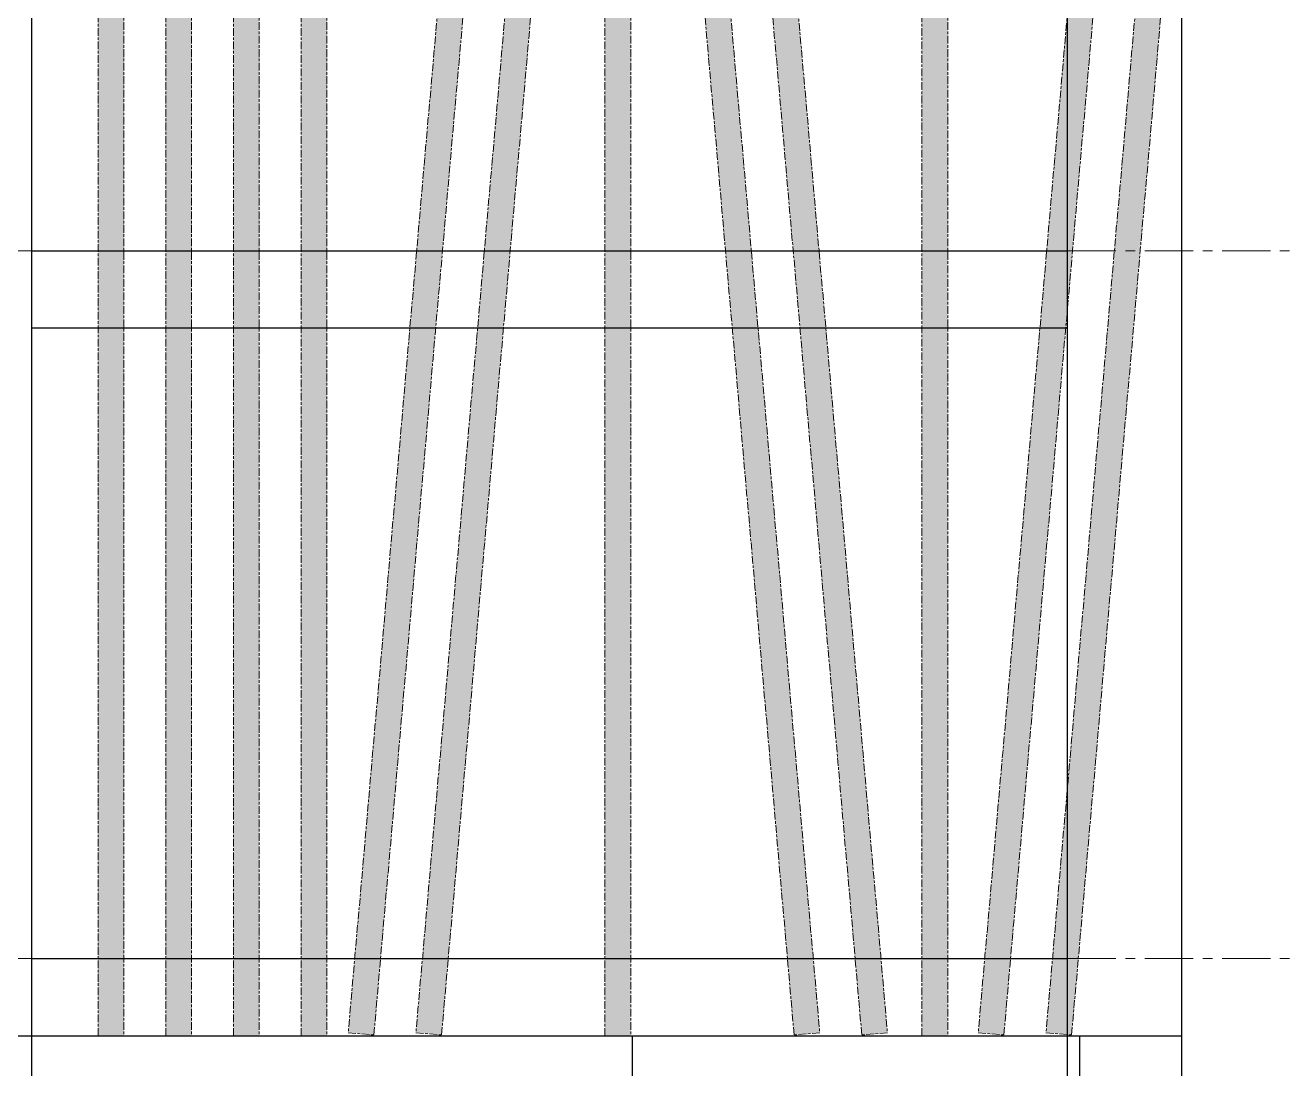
# Model space of a CAD drawing. Header units: millimetres. Extents: x -100356 to 314685, y 446 to 1273965.
# Drawn here: x 282687 to 292495, y 169730 to 177838 of the extents above; entities that cross this region are included whole.
import ezdxf
from ezdxf.xclip import XClip

# ---------------------------------------------------------------- set-up
doc = ezdxf.new("R2010")
doc.units = ezdxf.units.MM
doc.header["$XCLIPFRAME"] = 2
doc.linetypes.add('section$0$CENTER', pattern=[2, 1.25, -0.25, 0.25, -0.25])
doc.linetypes.add('section$0$Kume - Grid Line', pattern=[10.5, 6, -1.25, 2, -1.25])
doc.layers.add('NAM', color=3, linetype='Continuous')
for name, color, linetype, lineweight in [('section$0$A-_ANOT----_D', 7, 'Continuous', 5), ('section$0$A-_FLORLEVL_E', 7, 'Continuous', 5), ('section$0$NKC_TRUC', 8, 'section$0$CENTER', 13)]:
    doc.layers.add(name, color=color, linetype=linetype, lineweight=lineweight)

# ---------------------------------------------------------------- blocks, each defined once
blk = doc.blocks.new('section$0$grid section')
at = {"layer": 'section$0$NKC_TRUC', "ltscale": 300}
for p, q in [((-141943.8707620346, 11500.00000000012), (-4445.000000000116, 11500)), ((-141943.8707620346, 6000.000000000233), (0, 5999.999999999185))]:
    blk.add_line(p, q, dxfattribs=at)
blk = doc.blocks.new('podium elevation 2')
at = {"layer": 'NAM'}
h = blk.add_hatch(color=8, dxfattribs=at)
h.dxf.hatch_style = 1
h.paths.add_polyline_path([(179102.8331401507, 762678.9714539765), (178004.6707815301, 750126.9182580198), (178104.2902513394, 750118.2026837451), (178203.9097211485, 750109.4871094703), (179302.072079769, 762661.5403054269)])
h = blk.add_hatch(color=8, dxfattribs=at)
h.dxf.hatch_style = 1
h.paths.add_polyline_path([(179628.9328097031, 762678.9714539765), (178530.7704510826, 750126.9182580198), (178630.3899208918, 750118.2026837451), (178730.0093907009, 750109.4871094703), (179828.1717493215, 762661.5403054269)])
h = blk.add_hatch(color=8, dxfattribs=at)
h.dxf.hatch_style = 1
h.paths.add_polyline_path([(180265.6473520967, 762685.513707449), (180265.6473520967, 750085.5137074483), (180165.6473520967, 750085.5137074483), (180065.6473520967, 750085.5137074483), (180065.6473520967, 762685.513707449)])
h = blk.add_hatch(color=8, dxfattribs=at)
h.dxf.hatch_style = 1
h.paths.add_polyline_path([(180732.7945651645, 762678.9714539765), (181830.956923785, 750126.9182580198), (181731.3374539758, 750118.2026837451), (181631.7179841667, 750109.4871094703), (180533.5556255461, 762661.5403054269)])
h = blk.add_hatch(color=8, dxfattribs=at)
h.dxf.hatch_style = 1
h.paths.add_polyline_path([(181258.8942347169, 762678.9714539765), (182357.0565933374, 750126.9182580198), (182257.4371235282, 750118.2026837451), (182157.8176537191, 750109.4871094703), (181059.6552950985, 762661.5403054269)])
h = blk.add_hatch(color=8, dxfattribs=at)
h.dxf.hatch_style = 1
h.paths.add_polyline_path([(182728.2088395003, 762685.513707449), (182728.2088395003, 750085.5137074483), (182628.2088395003, 750085.5137074483), (182528.2088395003, 750085.5137074483), (182528.2088395003, 762685.513707449)])
h = blk.add_hatch(color=8, dxfattribs=at)
h.dxf.hatch_style = 1
h.paths.add_polyline_path([(183997.5234442838, 762678.9714539765), (182899.3610856632, 750126.9182580198), (182998.9805554724, 750118.2026837451), (183098.6000252815, 750109.4871094703), (184196.7623839021, 762661.5403054269)])
h = blk.add_hatch(color=8, dxfattribs=at)
h.dxf.hatch_style = 1
h.paths.add_polyline_path([(184523.6231138362, 762678.9714539765), (183425.4607552156, 750126.9182580198), (183525.0802250248, 750118.2026837451), (183624.699694834, 750109.4871094703), (184722.8620534545, 762661.5403054269)])
h = blk.add_hatch(color=8, dxfattribs=at)
h.dxf.hatch_style = 1
h.paths.add_polyline_path([(185087.8009141376, 762685.513707449), (185087.8009141376, 750085.5137074483), (184987.8009141376, 750085.5137074483), (184887.8009141376, 750085.5137074483), (184887.8009141376, 762685.513707449)])
h = blk.add_hatch(color=8, dxfattribs=at)
h.dxf.hatch_style = 1
h.paths.add_polyline_path([(185613.90058369, 762685.513707449), (185613.90058369, 750085.5137074483), (185513.90058369, 750085.5137074483), (185413.90058369, 750085.5137074483), (185413.90058369, 762685.513707449)])
h = blk.add_hatch(color=8, dxfattribs=at)
h.dxf.hatch_style = 1
h.paths.add_polyline_path([(186140.0002532424, 762685.513707449), (186140.0002532424, 750085.5137074483), (186040.0002532424, 750085.5137074483), (185940.0002532424, 750085.5137074483), (185940.0002532424, 762685.513707449)])
h = blk.add_hatch(color=8, dxfattribs=at)
h.dxf.hatch_style = 1
h.paths.add_polyline_path([(186666.0999227948, 762685.513707449), (186666.0999227948, 750085.5137074483), (186566.0999227948, 750085.5137074483), (186466.0999227948, 750085.5137074483), (186466.0999227948, 762685.513707449)])
for points, elevation in [([(178245.4702892934, 768585.5137074483), (178245.4702892934, 748985.5137074484)], 6.706806565628018e-05), ([(187181.7263781895, 768585.5137074483), (187181.7263781895, 748985.5137074484)], 6.706806565628018e-05), ([(179039.6560260121, 767585.5137074483), (179039.6560260121, 762685.5137074483)], 6.706806565628018e-05), ([(179134.8021713412, 767585.5137074483), (179134.8021713412, 749585.5137074483)], 1.582879005342607e-06), ([(182517.5654176757, 762685.5137074483), (182517.5654176757, 767585.5137074483)], 6.706806565628018e-05), ([(233216.3906623456, 762685.5137074483), (178245.4702892934, 762685.5137074483)], 1.582879005342607e-06), ([(187181.7263781895, 762085.5137074483), (179134.8021713412, 762085.5137074483)], 1.582879005342607e-06), ([(187181.7263781895, 757185.5137074483), (179134.8021713412, 757185.5137074483)], 1.582879005342607e-06), ([(187181.7263781895, 756585.5137074483), (179134.8021713412, 756585.5137074483)], 1.582879005342607e-06)]:
    blk.add_lwpolyline(points, dxfattribs=dict(at, elevation=elevation))
at = {"layer": 'section$0$A-_ANOT----_D', "color": 8, "linetype": 'section$0$Kume - Grid Line', "ltscale": 10, "elevation": 1.582879005342607e-06}
for points in [[(179102.8331401507, 762678.9714539765), (178004.6707815301, 750126.9182580198), (178104.2902513394, 750118.2026837451), (178203.9097211485, 750109.4871094703), (179302.072079769, 762661.5403054269)], [(179628.9328097031, 762678.9714539765), (178530.7704510826, 750126.9182580198), (178630.3899208918, 750118.2026837451), (178730.0093907009, 750109.4871094703), (179828.1717493215, 762661.5403054269)], [(180265.6473520967, 762685.513707449), (180265.6473520967, 750085.5137074483), (180165.6473520967, 750085.5137074483), (180065.6473520967, 750085.5137074483), (180065.6473520967, 762685.513707449)], [(180732.7945651645, 762678.9714539765), (181830.956923785, 750126.9182580198), (181731.3374539758, 750118.2026837451), (181631.7179841667, 750109.4871094703), (180533.5556255461, 762661.5403054269)], [(181258.8942347169, 762678.9714539765), (182357.0565933374, 750126.9182580198), (182257.4371235282, 750118.2026837451), (182157.8176537191, 750109.4871094703), (181059.6552950985, 762661.5403054269)], [(182728.2088395003, 762685.513707449), (182728.2088395003, 750085.5137074483), (182628.2088395003, 750085.5137074483), (182528.2088395003, 750085.5137074483), (182528.2088395003, 762685.513707449)], [(183997.5234442838, 762678.9714539765), (182899.3610856632, 750126.9182580198), (182998.9805554724, 750118.2026837451), (183098.6000252815, 750109.4871094703), (184196.7623839021, 762661.5403054269)], [(184523.6231138362, 762678.9714539765), (183425.4607552156, 750126.9182580198), (183525.0802250248, 750118.2026837451), (183624.699694834, 750109.4871094703), (184722.8620534545, 762661.5403054269)], [(185087.8009141376, 762685.513707449), (185087.8009141376, 750085.5137074483), (184987.8009141376, 750085.5137074483), (184887.8009141376, 750085.5137074483), (184887.8009141376, 762685.513707449)], [(185613.90058369, 762685.513707449), (185613.90058369, 750085.5137074483), (185513.90058369, 750085.5137074483), (185413.90058369, 750085.5137074483), (185413.90058369, 762685.513707449)], [(186140.0002532424, 762685.513707449), (186140.0002532424, 750085.5137074483), (186040.0002532424, 750085.5137074483), (185940.0002532424, 750085.5137074483), (185940.0002532424, 762685.513707449)], [(186666.0999227948, 762685.513707449), (186666.0999227948, 750085.5137074483), (186566.0999227948, 750085.5137074483), (186466.0999227948, 750085.5137074483), (186466.0999227948, 762685.513707449)]]:
    blk.add_lwpolyline(points, close=True, dxfattribs=at)
blk = doc.blocks.new('elevation 2')
at = {"layer": 'NAM'}
blk.add_blockref('podium elevation 2', (0, 0), dxfattribs=at)
at = {"layer": 'section$0$A-_FLORLEVL_E'}
ref = blk.add_blockref('section$0$grid section', (168667.902586061, 768085.5137074483, 1.582879005342607e-06), dxfattribs=dict(at, rotation=179.9999999999999))
XClip(ref).set_block_clipping_path([(-119666.1420795996, -2828.011258746905), (13434.162033715023, 108709.48435904487)])

msp = doc.modelspace()

# ---------------------------------------------------------------- block references
at = {"layer": 'NAM', "rotation": 180}
msp.add_blockref('elevation 2', (469918.6954856532, 932671.5028082561, -1.582879005342607e-06), dxfattribs=at)

doc.saveas('drawing.dxf')
